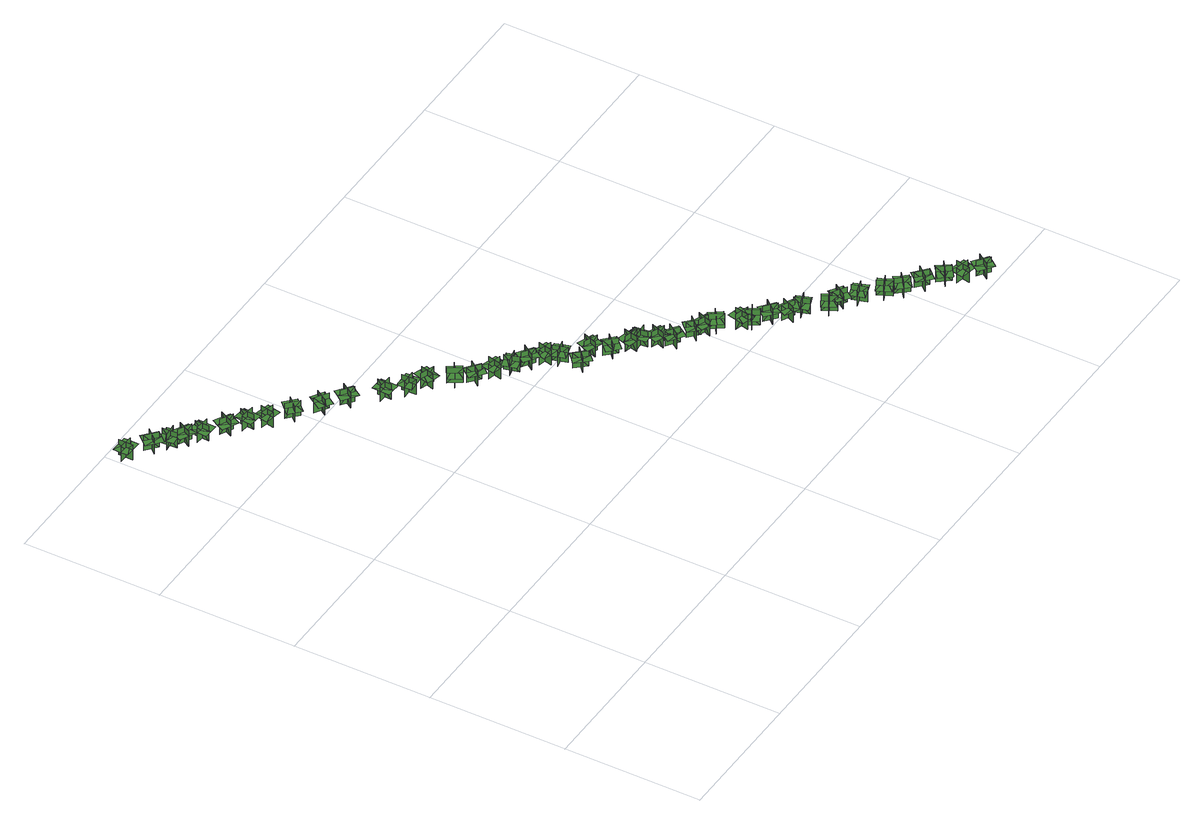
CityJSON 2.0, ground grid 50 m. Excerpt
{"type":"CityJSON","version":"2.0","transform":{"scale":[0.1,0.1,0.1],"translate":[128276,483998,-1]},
"CityObjects":{
"tree1":{"type":"SolitaryVegetationObject","geometry":[{"type":"MultiSurface","lod":"1","boundaries":[[[0,1,2]],[[0,2,3]],[[4,5,6]],[[4,6,7]],[[8,9,10]],[[8,10,11]],[[8,11,12]],[[8,12,13]]]}]},
"tree2":{"type":"SolitaryVegetationObject","geometry":[{"type":"MultiSurface","lod":"1","boundaries":[[[14,15,16]],[[14,16,17]],[[18,19,20]],[[18,20,21]],[[22,23,24]],[[22,24,25]],[[22,25,26]],[[22,26,27]]]}]},
"tree3":{"type":"SolitaryVegetationObject","geometry":[{"type":"MultiSurface","lod":"1","boundaries":[[[28,29,30]],[[28,30,31]],[[32,33,34]],[[32,34,35]],[[36,37,38]],[[36,38,39]],[[36,39,40]],[[36,40,41]]]}]},
"tree4":{"type":"SolitaryVegetationObject","geometry":[{"type":"MultiSurface","lod":"1","boundaries":[[[42,43,44]],[[42,44,45]],[[46,47,48]],[[46,48,49]],[[50,51,52]],[[50,52,53]],[[50,53,54]],[[50,54,55]]]}]},
"tree5":{"type":"SolitaryVegetationObject","geometry":[{"type":"MultiSurface","lod":"1","boundaries":[[[56,57,58]],[[56,58,59]],[[60,61,62]],[[60,62,63]],[[64,65,66]],[[64,66,67]],[[64,67,68]],[[64,68,69]]]}]},
"tree6":{"type":"SolitaryVegetationObject","geometry":[{"type":"MultiSurface","lod":"1","boundaries":[[[70,71,72]],[[70,72,73]],[[74,75,76]],[[74,76,77]],[[78,79,80]],[[78,80,81]],[[78,81,82]],[[78,82,83]]]}]},
"tree7":{"type":"SolitaryVegetationObject","geometry":[{"type":"MultiSurface","lod":"1","boundaries":[[[84,85,86]],[[84,86,87]],[[88,89,90]],[[88,90,91]],[[92,93,94]],[[92,94,95]],[[92,95,96]],[[92,96,97]]]}]},
"tree8":{"type":"SolitaryVegetationObject","geometry":[{"type":"MultiSurface","lod":"1","boundaries":[[[98,99,100]],[[98,100,101]],[[102,103,104]],[[102,104,105]],[[106,107,108]],[[106,108,109]],[[106,109,110]],[[106,110,111]]]}]},
"tree9":{"type":"SolitaryVegetationObject","geometry":[{"type":"MultiSurface","lod":"1","boundaries":[[[112,113,114]],[[112,114,115]],[[116,117,118]],[[116,118,119]],[[120,121,122]],[[120,122,123]],[[120,123,124]],[[120,124,125]]]}]},
"tree10":{"type":"SolitaryVegetationObject","geometry":[{"type":"MultiSurface","lod":"1","boundaries":[[[126,127,128]],[[126,128,129]],[[130,131,132]],[[130,132,133]],[[134,135,136]],[[134,136,137]],[[134,137,138]],[[134,138,139]]]}]},
"tree11":{"type":"SolitaryVegetationObject","geometry":[{"type":"MultiSurface","lod":"1","boundaries":[[[140,141,142]],[[140,142,143]],[[144,145,146]],[[144,146,147]],[[148,149,150]],[[148,150,151]],[[148,151,152]],[[148,152,153]]]}]},
"tree12":{"type":"SolitaryVegetationObject","geometry":[{"type":"MultiSurface","lod":"1","boundaries":[[[154,155,156]],[[154,156,157]],[[158,159,160]],[[158,160,161]],[[162,163,164]],[[162,164,165]],[[162,165,166]],[[162,166,167]]]}]},
"tree13":{"type":"SolitaryVegetationObject","geometry":[{"type":"MultiSurface","lod":"1","boundaries":[[[168,169,170]],[[168,170,171]],[[172,173,174]],[[172,174,175]],[[176,177,178]],[[176,178,179]],[[176,179,180]],[[176,180,181]]]}]},
"tree14":{"type":"SolitaryVegetationObject","geometry":[{"type":"MultiSurface","lod":"1","boundaries":[[[182,183,184]],[[182,184,185]],[[186,187,188]],[[186,188,189]],[[190,191,192]],[[190,192,193]],[[190,193,194]],[[190,194,195]]]}]},
"tree15":{"type":"SolitaryVegetationObject","geometry":[{"type":"MultiSurface","lod":"1","boundaries":[[[196,197,198]],[[196,198,199]],[[200,201,202]],[[200,202,203]],[[204,205,206]],[[204,206,207]],[[204,207,208]],[[204,208,209]]]}]},
"tree16":{"type":"SolitaryVegetationObject","geometry":[{"type":"MultiSurface","lod":"1","boundaries":[[[210,211,212]],[[210,212,213]],[[214,215,216]],[[214,216,217]],[[218,219,220]],[[218,220,221]],[[218,221,222]],[[218,222,223]]]}]},
"tree17":{"type":"SolitaryVegetationObject","geometry":[{"type":"MultiSurface","lod":"1","boundaries":[[[224,225,226]],[[224,226,227]],[[228,229,230]],[[228,230,231]],[[232,233,234]],[[232,234,235]],[[232,235,236]],[[232,236,237]]]}]},
"tree18":{"type":"SolitaryVegetationObject","geometry":[{"type":"MultiSurface","lod":"1","boundaries":[[[238,239,240]],[[238,240,241]],[[242,243,244]],[[242,244,245]],[[246,247,248]],[[246,248,249]],[[246,249,250]],[[246,250,251]]]}]},
"tree19":{"type":"SolitaryVegetationObject","geometry":[{"type":"MultiSurface","lod":"1","boundaries":[[[252,253,254]],[[252,254,255]],[[256,257,258]],[[256,258,259]],[[260,261,262]],[[260,262,263]],[[260,263,264]],[[260,264,265]]]}]},
"tree20":{"type":"SolitaryVegetationObject","geometry":[{"type":"MultiSurface","lod":"1","boundaries":[[[266,267,268]],[[266,268,269]],[[270,271,272]],[[270,272,273]],[[274,275,276]],[[274,276,277]],[[274,277,278]],[[274,278,279]]]}]},
"tree21":{"type":"SolitaryVegetationObject","geometry":[{"type":"MultiSurface","lod":"1","boundaries":[[[280,281,282]],[[280,282,283]],[[284,285,286]],[[284,286,287]],[[288,289,290]],[[288,290,291]],[[288,291,292]],[[288,292,293]]]}]},
"tree22":{"type":"SolitaryVegetationObject","geometry":[{"type":"MultiSurface","lod":"1","boundaries":[[[294,295,296]],[[294,296,297]],[[298,299,300]],[[298,300,301]],[[302,303,304]],[[302,304,305]],[[302,305,306]],[[302,306,307]]]}]},
"tree23":{"type":"SolitaryVegetationObject","geometry":[{"type":"MultiSurface","lod":"1","boundaries":[[[308,309,310]],[[308,310,311]],[[312,313,314]],[[312,314,315]],[[316,317,318]],[[316,318,319]],[[316,319,320]],[[316,320,321]]]}]},
"tree24":{"type":"SolitaryVegetationObject","geometry":[{"type":"MultiSurface","lod":"1","boundaries":[[[322,323,324]],[[322,324,325]],[[326,327,328]],[[326,328,329]],[[330,331,332]],[[330,332,333]],[[330,333,334]],[[330,334,335]]]}]},
"tree25":{"type":"SolitaryVegetationObject","geometry":[{"type":"MultiSurface","lod":"1","boundaries":[[[336,337,338]],[[336,338,339]],[[340,341,342]],[[340,342,343]],[[344,345,346]],[[344,346,347]],[[344,347,348]],[[344,348,349]]]}]},
"tree26":{"type":"SolitaryVegetationObject","geometry":[{"type":"MultiSurface","lod":"1","boundaries":[[[350,351,352]],[[350,352,353]],[[354,355,356]],[[354,356,357]],[[358,359,360]],[[358,360,361]],[[358,361,362]],[[358,362,363]]]}]},
"tree27":{"type":"SolitaryVegetationObject","geometry":[{"type":"MultiSurface","lod":"1","boundaries":[[[364,365,366]],[[364,366,367]],[[368,369,370]],[[368,370,371]],[[372,373,374]],[[372,374,375]],[[372,375,376]],[[372,376,377]]]}]},
"tree28":{"type":"SolitaryVegetationObject","geometry":[{"type":"MultiSurface","lod":"1","boundaries":[[[378,379,380]],[[378,380,381]],[[382,383,384]],[[382,384,385]],[[386,387,388]],[[386,388,389]],[[386,389,390]],[[386,390,391]]]}]},
"tree29":{"type":"SolitaryVegetationObject","geometry":[{"type":"MultiSurface","lod":"1","boundaries":[[[392,393,394]],[[392,394,395]],[[396,397,398]],[[396,398,399]],[[400,401,402]],[[400,402,403]],[[400,403,404]],[[400,404,405]]]}]},
"tree30":{"type":"SolitaryVegetationObject","geometry":[{"type":"MultiSurface","lod":"1","boundaries":[[[406,407,408]],[[406,408,409]],[[410,411,412]],[[410,412,413]],[[414,415,416]],[[414,416,417]],[[414,417,418]],[[414,418,419]]]}]},
"tree31":{"type":"SolitaryVegetationObject","geometry":[{"type":"MultiSurface","lod":"1","boundaries":[[[420,421,422]],[[420,422,423]],[[424,425,426]],[[424,426,427]],[[428,429,430]],[[428,430,431]],[[428,431,432]],[[428,432,433]]]}]},
"tree32":{"type":"SolitaryVegetationObject","geometry":[{"type":"MultiSurface","lod":"1","boundaries":[[[434,435,436]],[[434,436,437]],[[438,439,440]],[[438,440,441]],[[442,443,444]],[[442,444,445]],[[442,445,446]],[[442,446,447]]]}]},
"tree33":{"type":"SolitaryVegetationObject","geometry":[{"type":"MultiSurface","lod":"1","boundaries":[[[448,449,450]],[[448,450,451]],[[452,453,454]],[[452,454,455]],[[456,457,458]],[[456,458,459]],[[456,459,460]],[[456,460,461]]]}]},
"tree34":{"type":"SolitaryVegetationObject","geometry":[{"type":"MultiSurface","lod":"1","boundaries":[[[462,463,464]],[[462,464,465]],[[466,467,468]],[[466,468,469]],[[470,471,472]],[[470,472,473]],[[470,473,474]],[[470,474,475]]]}]},
"tree35":{"type":"SolitaryVegetationObject","geometry":[{"type":"MultiSurface","lod":"1","boundaries":[[[476,477,478]],[[476,478,479]],[[480,481,482]],[[480,482,483]],[[484,485,486]],[[484,486,487]],[[484,487,488]],[[484,488,489]]]}]},
"tree36":{"type":"SolitaryVegetationObject","geometry":[{"type":"MultiSurface","lod":"1","boundaries":[[[490,491,492]],[[490,492,493]],[[494,495,496]],[[494,496,497]],[[498,499,500]],[[498,500,501]],[[498,501,502]],[[498,502,503]]]}]},
"tree37":{"type":"SolitaryVegetationObject","geometry":[{"type":"MultiSurface","lod":"1","boundaries":[[[504,505,506]],[[504,506,507]],[[508,509,510]],[[508,510,511]],[[512,513,514]],[[512,514,515]],[[512,515,516]],[[512,516,517]]]}]},
"tree38":{"type":"SolitaryVegetationObject","geometry":[{"type":"MultiSurface","lod":"1","boundaries":[[[518,519,520]],[[518,520,521]],[[522,523,524]],[[522,524,525]],[[526,527,528]],[[526,528,529]],[[526,529,530]],[[526,530,531]]]}]},
"tree39":{"type":"SolitaryVegetationObject","geometry":[{"type":"MultiSurface","lod":"1","boundaries":[[[532,533,534]],[[532,534,535]],[[536,537,538]],[[536,538,539]],[[540,541,542]],[[540,542,543]],[[540,543,544]],[[540,544,545]]]}]},
"tree40":{"type":"SolitaryVegetationObject","geometry":[{"type":"MultiSurface","lod":"1","boundaries":[[[546,547,548]],[[546,548,549]],[[550,551,552]],[[550,552,553]],[[554,555,556]],[[554,556,557]],[[554,557,558]],[[554,558,559]]]}]},
"tree41":{"type":"SolitaryVegetationObject","geometry":[{"type":"MultiSurface","lod":"1","boundaries":[[[560,561,562]],[[560,562,563]],[[564,565,566]],[[564,566,567]],[[568,569,570]],[[568,570,571]],[[568,571,572]],[[568,572,573]]]}]},
"tree42":{"type":"SolitaryVegetationObject","geometry":[{"type":"MultiSurface","lod":"1","boundaries":[[[574,575,576]],[[574,576,577]],[[578,579,580]],[[578,580,581]],[[582,583,584]],[[582,584,585]],[[582,585,586]],[[582,586,587]]]}]},
"tree43":{"type":"SolitaryVegetationObject","geometry":[{"type":"MultiSurface","lod":"1","boundaries":[[[588,589,590]],[[588,590,591]],[[592,593,594]],[[592,594,595]],[[596,597,598]],[[596,598,599]],[[596,599,600]],[[596,600,601]]]}]},
"tree44":{"type":"SolitaryVegetationObject","geometry":[{"type":"MultiSurface","lod":"1","boundaries":[[[602,603,604]],[[602,604,605]],[[606,607,608]],[[606,608,609]],[[610,611,612]],[[610,612,613]],[[610,613,614]],[[610,614,615]]]}]},
"tree45":{"type":"SolitaryVegetationObject","geometry":[{"type":"MultiSurface","lod":"1","boundaries":[[[616,617,618]],[[616,618,619]],[[620,621,622]],[[620,622,623]],[[624,625,626]],[[624,626,627]],[[624,627,628]],[[624,628,629]]]}]}
},
"vertices":[
[33,1965,11],[33,1965,73],[32,1912,73],[32,1912,11],[58,1938,11],[58,1938,73],[6,1940,73],[6,1940,11],[66,1938,53],[66,1964,53],[2,1967,53],[1,1940,53],[0,1913,53],[65,1911,53],
[122,1905,16],[122,1905,78],[87,1865,78],[87,1865,16],[124,1869,16],[124,1869,78],[85,1903,78],[85,1903,16],[130,1864,58],[147,1884,58],[98,1926,58],[81,1906,58],[64,1885,58],[112,1843,58],
[153,1819,14],[153,1819,76],[148,1872,76],[148,1872,14],[126,1842,14],[126,1842,76],[177,1848,76],[177,1848,14],[118,1841,56],[121,1814,56],[184,1822,56],[182,1848,56],[179,1875,56],[115,1868,56],
[173,1789,18],[173,1789,80],[198,1836,80],[198,1836,18],[163,1824,18],[163,1824,80],[209,1800,80],[209,1800,18],[156,1827,60],[143,1804,60],[200,1774,60],[213,1798,60],[225,1822,60],[168,1851,60],
[255,1771,19],[255,1771,81],[202,1774,81],[202,1774,19],[228,1747,19],[228,1747,81],[230,1799,81],[230,1799,19],[227,1739,61],[254,1738,61],[257,1802,61],[231,1803,61],[204,1805,61],[200,1741,61],
[283,1698,20],[283,1698,82],[307,1746,82],[307,1746,20],[272,1733,20],[272,1733,82],[318,1710,82],[318,1710,20],[265,1736,62],[253,1712,62],[310,1684,62],[322,1707,62],[334,1731,62],[277,1760,62],
[380,1677,17],[380,1677,79],[327,1682,79],[327,1682,17],[352,1654,17],[352,1654,79],[356,1706,79],[356,1706,17],[351,1646,59],[378,1644,59],[383,1708,59],[357,1710,59],[330,1713,59],[324,1649,59],
[407,1660,13],[407,1660,75],[396,1608,75],[396,1608,13],[426,1629,13],[426,1629,75],[376,1640,75],[376,1640,13],[434,1627,55],[440,1653,55],[377,1667,55],[371,1641,55],[365,1615,55],[428,1601,55],
[448,1597,18],[448,1597,80],[486,1560,80],[486,1560,18],[484,1597,18],[484,1597,80],[448,1560,80],[448,1560,18],[490,1603,60],[471,1621,60],[426,1576,60],[445,1557,60],[464,1538,60],[509,1584,60],
[563,1501,19],[563,1501,81],[518,1531,81],[518,1531,19],[527,1495,19],[527,1495,81],[556,1538,81],[556,1538,19],[523,1488,61],[545,1473,61],[581,1527,61],[558,1542,61],[536,1557,61],[501,1503,61],
[601,1444,16],[601,1444,78],[632,1487,78],[632,1487,16],[596,1480,16],[596,1480,78],[637,1449,78],[637,1449,16],[589,1484,58],[573,1463,58],[625,1425,58],[641,1446,58],[657,1468,58],[605,1506,58],
[730,1377,17],[730,1377,79],[676,1379,79],[676,1379,17],[703,1353,17],[703,1353,79],[705,1405,79],[705,1405,17],[702,1345,58],[729,1344,58],[732,1408,58],[705,1409,58],[678,1410,58],[676,1346,58],
[761,1350,18],[761,1350,80],[763,1297,80],[763,1297,18],[787,1325,18],[787,1325,80],[735,1323,80],[735,1323,18],[795,1326,60],[793,1352,60],[729,1349,60],[731,1323,60],[732,1296,60],[796,1299,60],
[794,1298,20],[794,1298,82],[845,1281,82],[845,1281,20],[827,1314,20],[827,1314,82],[811,1265,82],[811,1265,20],[829,1321,62],[804,1330,62],[784,1269,62],[809,1260,62],[835,1252,62],[855,1313,62],
[865,1245,15],[865,1245,77],[893,1200,77],[893,1200,15],[900,1237,15],[900,1237,77],[856,1209,77],[856,1209,15],[906,1241,57],[892,1263,57],[838,1229,57],[852,1207,57],[866,1184,57],[921,1218,57],
[938,1195,13],[938,1195,75],[905,1153,75],[905,1153,13],[941,1159,13],[941,1159,75],[901,1191,75],[901,1191,13],[948,1154,55],[964,1175,55],[914,1215,55],[898,1194,55],[881,1173,55],[931,1133,55],
[984,1160,14],[984,1160,76],[971,1108,76],[971,1108,14],[1002,1129,14],[1002,1129,76],[952,1141,76],[952,1141,14],[1009,1127,56],[1016,1153,56],[954,1169,56],[947,1143,56],[941,1117,56],[1003,1101,56],
[1028,1071,17],[1028,1071,79],[1014,1122,79],[1014,1122,17],[997,1089,17],[997,1089,79],[1047,1103,79],[1047,1103,17],[990,1087,59],[997,1061,59],[1059,1078,59],[1052,1104,59],[1045,1130,59],[983,1113,59],
[1052,1040,22],[1052,1040,84],[1082,1084,84],[1082,1084,22],[1046,1076,22],[1046,1076,84],[1089,1047,84],[1089,1047,22],[1040,1080,64],[1025,1058,64],[1077,1022,64],[1093,1044,64],[1108,1066,64],[1055,1103,64],
[1117,1052,22],[1117,1052,84],[1104,1000,84],[1104,1000,22],[1135,1020,22],[1135,1020,84],[1085,1033,84],[1085,1033,22],[1143,1019,64],[1149,1045,64],[1086,1060,64],[1080,1034,64],[1074,1008,64],[1136,993,64],
[1130,1011,20],[1130,1011,82],[1144,960,82],[1144,960,20],[1161,993,20],[1161,993,82],[1111,979,82],[1111,979,20],[1169,995,62],[1161,1021,62],[1099,1003,62],[1107,977,62],[1114,952,62],[1176,969,62],
[1178,940,7],[1178,940,69],[1139,904,69],[1139,904,7],[1176,904,7],[1176,904,69],[1141,942,69],[1141,942,7],[1181,898,49],[1201,916,49],[1158,964,49],[1138,946,49],[1118,928,49],[1161,880,49],
[1209,898,22],[1209,898,84],[1228,948,84],[1228,948,22],[1195,931,22],[1195,931,84],[1243,912,84],[1243,912,22],[1187,934,64],[1178,909,64],[1238,886,64],[1247,911,64],[1257,936,64],[1197,959,64],
[1270,847,18],[1270,847,80],[1232,885,80],[1232,885,18],[1234,848,18],[1234,848,80],[1271,884,80],[1271,884,18],[1229,842,59],[1248,823,59],[1293,869,59],[1274,888,59],[1255,906,59],[1210,861,59],
[1304,802,18],[1304,802,80],[1317,853,80],[1317,853,18],[1286,833,18],[1286,833,80],[1336,820,80],[1336,820,18],[1278,835,60],[1272,810,60],[1334,793,60],[1340,819,60],[1347,845,60],[1285,861,60],
[1364,811,19],[1364,811,81],[1311,805,81],[1311,805,19],[1341,783,19],[1341,783,81],[1335,835,81],[1335,835,19],[1341,776,61],[1368,778,61],[1361,842,61],[1334,839,61],[1308,836,61],[1315,773,61],
[1367,741,14],[1367,741,76],[1385,791,76],[1385,791,14],[1352,774,14],[1352,774,76],[1400,757,76],[1400,757,14],[1344,776,56],[1335,751,56],[1396,730,56],[1405,755,56],[1414,780,56],[1353,802,56],
[1422,749,7],[1422,749,69],[1391,705,69],[1391,705,7],[1427,713,7],[1427,713,69],[1385,743,69],[1385,743,7],[1434,709,49],[1449,731,49],[1396,768,49],[1381,746,49],[1366,724,49],[1419,687,49],
[1481,703,19],[1481,703,81],[1444,664,81],[1444,664,19],[1481,667,19],[1481,667,81],[1444,702,81],[1444,702,19],[1487,661,61],[1505,681,61],[1459,725,61],[1440,706,61],[1422,686,61],[1469,642,61],
[1484,638,23],[1484,638,85],[1503,688,85],[1503,688,23],[1470,671,23],[1470,671,85],[1518,653,85],[1518,653,23],[1463,674,65],[1453,649,65],[1513,626,65],[1522,651,65],[1532,676,65],[1472,699,65],
[1506,658,28],[1506,658,90],[1536,614,90],[1536,614,28],[1541,651,28],[1541,651,90],[1499,622,90],[1499,622,28],[1548,655,69],[1533,677,69],[1480,641,69],[1495,619,69],[1510,597,69],[1563,633,69],
[1557,584,20],[1557,584,82],[1609,572,82],[1609,572,20],[1588,603,20],[1588,603,82],[1577,552,82],[1577,552,20],[1590,610,62],[1564,616,62],[1549,554,62],[1576,548,62],[1602,542,62],[1616,604,62],
[1620,532,15],[1620,532,77],[1594,579,77],[1594,579,15],[1585,543,15],[1585,543,77],[1631,568,77],[1631,568,15],[1578,539,57],[1591,516,57],[1648,547,57],[1635,570,57],[1622,594,57],[1566,563,57],
[1646,500,12],[1646,500,74],[1680,541,74],[1680,541,12],[1643,536,12],[1643,536,74],[1683,503,74],[1683,503,12],[1637,541,54],[1620,520,54],[1669,480,54],[1686,500,54],[1703,521,54],[1654,562,54],
[1711,498,13],[1711,498,75],[1688,450,75],[1688,450,13],[1722,464,13],[1722,464,75],[1676,486,75],[1676,486,13],[1729,460,55],[1741,484,55],[1683,512,55],[1672,488,55],[1660,464,55],[1718,436,55],
[1750,423,15],[1750,423,77],[1732,473,77],[1732,473,15],[1717,439,15],[1717,439,77],[1766,457,77],[1766,457,15],[1710,437,57],[1719,411,57],[1779,433,57],[1770,458,57],[1761,483,57],[1701,462,57],
[1789,406,7],[1789,406,69],[1815,360,69],[1815,360,7],[1823,396,7],[1823,396,69],[1778,371,69],[1778,371,7],[1830,400,49],[1817,423,49],[1761,392,49],[1774,369,49],[1787,345,49],[1843,376,49],
[1860,352,15],[1860,352,77],[1815,381,77],[1815,381,15],[1824,345,15],[1824,345,77],[1853,388,77],[1853,388,15],[1820,339,57],[1842,324,57],[1878,377,57],[1855,392,57],[1833,407,57],[1797,353,57],
[1880,349,12],[1880,349,74],[1897,298,74],[1897,298,12],[1912,332,12],[1912,332,74],[1863,316,74],[1863,316,12],[1920,335,54],[1911,360,54],[1850,340,54],[1859,315,54],[1867,289,54],[1928,309,54],
[1939,291,13],[1939,291,75],[1963,242,75],[1963,242,13],[1973,278,13],[1973,278,75],[1927,256,75],[1927,256,13],[1980,282,55],[1969,306,55],[1911,278,55],[1923,254,55],[1934,230,55],[1992,257,55],
[1979,248,10],[1979,248,72],[2013,207,72],[2013,207,10],[2015,244,10],[2015,244,72],[1975,211,72],[1975,211,10],[2021,249,52],[2004,269,52],[1954,229,52],[1971,208,52],[1988,188,52],[2038,228,52],
[2063,203,20],[2063,203,82],[2027,163,82],[2027,163,20],[2064,167,20],[2064,167,82],[2026,202,82],[2026,202,20],[2070,161,62],[2088,181,62],[2041,224,62],[2023,205,62],[2005,185,62],[2052,142,62],
[2121,117,16],[2121,117,78],[2089,160,78],[2089,160,16],[2085,123,16],[2085,123,78],[2127,153,78],[2127,153,16],[2079,118,58],[2095,96,58],[2146,135,58],[2130,156,58],[2114,178,58],[2063,139,58],
[2153,120,14],[2153,120,76],[2142,68,76],[2142,68,14],[2172,90,14],[2172,90,76],[2121,101,76],[2121,101,14],[2180,88,56],[2185,114,56],[2122,128,56],[2117,101,56],[2111,75,56],[2174,62,56],
[2185,29,15],[2185,29,77],[2217,72,77],[2217,72,15],[2181,65,15],[2181,65,77],[2222,34,77],[2222,34,15],[2174,70,57],[2158,48,57],[2210,10,57],[2226,31,57],[2242,53,57],[2191,91,57]
]}
